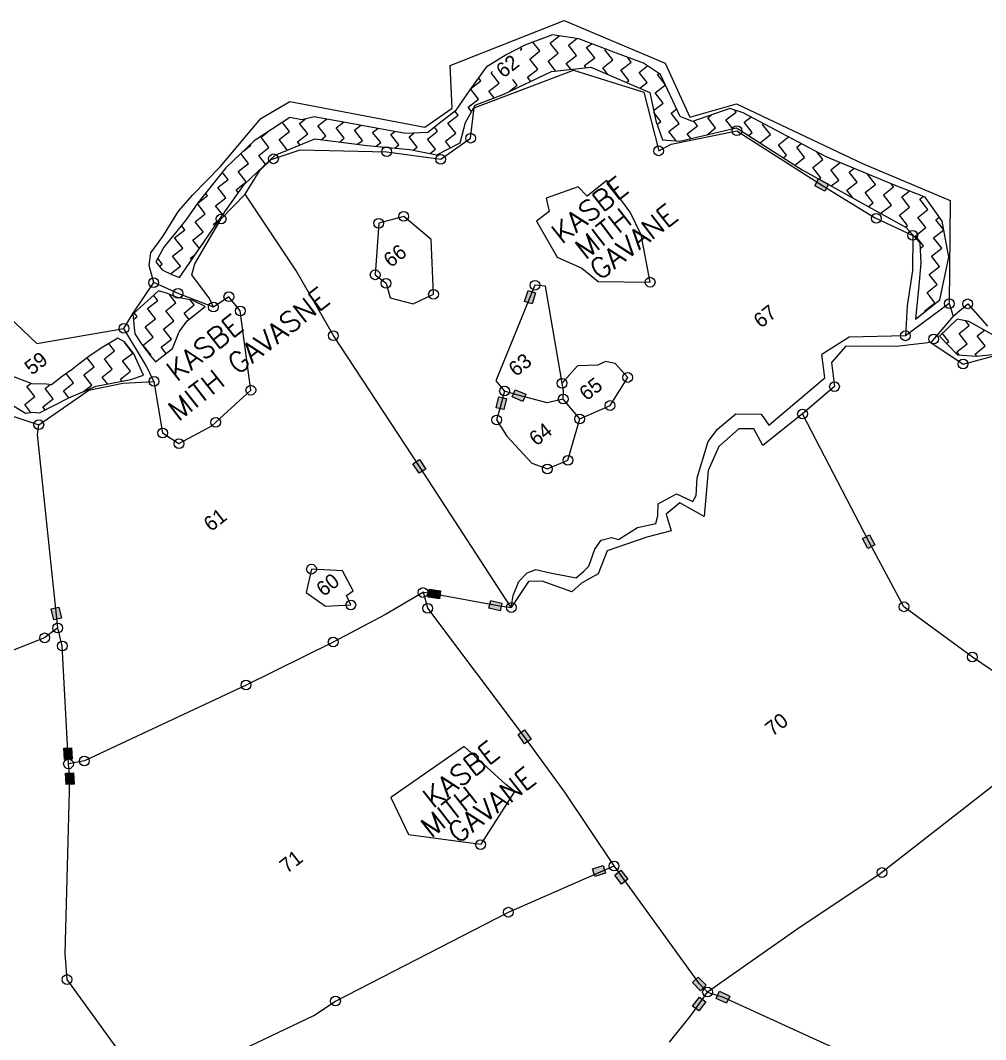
# Model space of a CAD drawing. Header units: metres. Extents: x 320041 to 325945, y 1831556 to 1836950.
# Drawn here: x 321250 to 322427, y 1835708 to 1836950 of the extents above; entities that cross this region are included whole.
import ezdxf

# ---------------------------------------------------------------- set-up
doc = ezdxf.new("R2010")
doc.units = ezdxf.units.M
for name, color, linetype in [('POLY_HATCH', 12, 'Continuous'), ('POLY_PARCEL', 6, 'Continuous'), ('POLY_WATER', 4, 'Continuous'), ('TEXT_MAPOUT', 7, 'Continuous'), ('TEXT_PARCEL', 7, 'Continuous'), ('V_BOUND_LINE', 7, 'Continuous')]:
    doc.layers.add(name, color=color, linetype=linetype)
doc.styles.get("Standard").update_dxf_attribs({"font": 'simplex.shx'})
doc.styles.add('TEXT_MAP', font='')
doc.styles.get('TEXT_MAP').set_extended_font_data('Kruti Dev 050')

msp = doc.modelspace()

# ---------------------------------------------------------------- hatches: boundary and pattern name
for points in [[(322230.7, 1836742), (322235.3, 1836750.5), (322223, 1836757.1), (322218.5, 1836748.6)], [(321878.1, 1836618), (321869, 1836620.9), (321864.7, 1836607.7), (321873.8, 1836604.8)], [(321842.5, 1836489.3), (321833.1, 1836491.4), (321830.1, 1836477.8), (321839.5, 1836475.8)], [(321862.5, 1836485.8), (321866.1, 1836494.7), (321853.3, 1836499.9), (321849.6, 1836491.1)], [(321736.1, 1836398.1), (321744.2, 1836403.3), (321736.6, 1836415), (321728.5, 1836409.7)], [(322283.2, 1836306.4), (322291.7, 1836310.9), (322285.3, 1836323.2), (322276.7, 1836318.7)], [(321760.8, 1836245.2), (321762.1, 1836254.7), (321748.4, 1836256.6), (321747, 1836247.1)], [(321834.7, 1836230.4), (321836.9, 1836239.7), (321823.4, 1836242.9), (321821.2, 1836233.6)], [(321296.7, 1836234.9), (321287.3, 1836232.7), (321290.6, 1836219.2), (321300, 1836221.4)], [(321864.7, 1836068.2), (321872.5, 1836073.8), (321864.5, 1836085.1), (321856.7, 1836079.6)], [(321312.4, 1836063.4), (321302.8, 1836062.8), (321303.5, 1836049), (321313.1, 1836049.5)], [(321314.6, 1836032.9), (321305, 1836032.4), (321305.7, 1836018.5), (321315.3, 1836019.1)], [(321963.4, 1835910.5), (321960.6, 1835919.7), (321947.3, 1835915.6), (321950.2, 1835906.4)], [(321983, 1835897.1), (321990.6, 1835903), (321982, 1835914), (321974.5, 1835908.1)], [(322079.2, 1835767.1), (322086.1, 1835773.8), (322076.4, 1835783.8), (322069.5, 1835777.1)], [(322085.5, 1835753.5), (322078, 1835759.5), (322069.4, 1835748.5), (322076.9, 1835742.6)], [(322111, 1835752), (322115, 1835760.7), (322102.4, 1835766.5), (322098.4, 1835757.8)]]:
    msp.add_hatch(color=256).paths.add_polyline_path(points)

# ---------------------------------------------------------------- linework, layer by layer
for p, q in [((322218.5, 1836748.6), (322223, 1836757.1)), ((322223, 1836757.1), (322235.3, 1836750.5)), ((322235.3, 1836750.5), (322230.7, 1836742)), ((322230.7, 1836742), (322218.5, 1836748.6)), ((321864.7, 1836607.7), (321869, 1836620.9)), ((321869, 1836620.9), (321878.1, 1836618)), ((321878.1, 1836618), (321873.8, 1836604.8)), ((321873.8, 1836604.8), (321864.7, 1836607.7)), ((321830.1, 1836477.8), (321833.1, 1836491.4)), ((321833.1, 1836491.4), (321842.5, 1836489.3)), ((321849.6, 1836491.1), (321853.3, 1836499.9)), ((321862.5, 1836485.8), (321849.6, 1836491.1)), ((321853.3, 1836499.9), (321866.1, 1836494.7)), ((321866.1, 1836494.7), (321862.5, 1836485.8)), ((321839.5, 1836475.8), (321830.1, 1836477.8)), ((321842.5, 1836489.3), (321839.5, 1836475.8)), ((321728.5, 1836409.7), (321736.6, 1836415)), ((321736.6, 1836415), (321744.2, 1836403.3)), ((321736.1, 1836398.1), (321728.5, 1836409.7)), ((321744.2, 1836403.3), (321736.1, 1836398.1)), ((322276.7, 1836318.7), (322285.3, 1836323.2)), ((322283.2, 1836306.4), (322276.7, 1836318.7)), ((322285.3, 1836323.2), (322291.7, 1836310.9)), ((322291.7, 1836310.9), (322283.2, 1836306.4)), ((321747, 1836247.1), (321748.4, 1836256.6)), ((321748.4, 1836256.6), (321762.1, 1836254.7)), ((321762.1, 1836254.7), (321760.8, 1836245.2)), ((321760.8, 1836245.2), (321747, 1836247.1)), ((321821.2, 1836233.6), (321823.4, 1836242.9)), ((321823.4, 1836242.9), (321836.9, 1836239.7)), ((321287.3, 1836232.7), (321296.7, 1836234.9)), ((321290.6, 1836219.2), (321287.3, 1836232.7)), ((321296.7, 1836234.9), (321300, 1836221.4)), ((321834.7, 1836230.4), (321821.2, 1836233.6)), ((321836.9, 1836239.7), (321834.7, 1836230.4)), ((321300, 1836221.4), (321290.6, 1836219.2)), ((321856.7, 1836079.6), (321864.5, 1836085.1)), ((321864.7, 1836068.2), (321856.7, 1836079.6)), ((321864.5, 1836085.1), (321872.5, 1836073.8)), ((321872.5, 1836073.8), (321864.7, 1836068.2)), ((321302.8, 1836062.8), (321312.4, 1836063.4)), ((321303.5, 1836049), (321302.8, 1836062.8)), ((321312.4, 1836063.4), (321313.1, 1836049.5)), ((321313.1, 1836049.5), (321303.5, 1836049)), ((321305, 1836032.4), (321314.6, 1836032.9)), ((321305.7, 1836018.5), (321305, 1836032.4)), ((321314.6, 1836032.9), (321315.3, 1836019.1)), ((321315.3, 1836019.1), (321305.7, 1836018.5)), ((321947.3, 1835915.6), (321960.6, 1835919.7)), ((321960.6, 1835919.7), (321963.4, 1835910.5)), ((321950.2, 1835906.4), (321947.3, 1835915.6)), ((321963.4, 1835910.5), (321950.2, 1835906.4)), ((321974.5, 1835908.1), (321982, 1835914)), ((321983, 1835897.1), (321974.5, 1835908.1)), ((321982, 1835914), (321990.6, 1835903)), ((321990.6, 1835903), (321983, 1835897.1)), ((322069.5, 1835777.1), (322076.4, 1835783.8)), ((322076.4, 1835783.8), (322086.1, 1835773.8)), ((322079.2, 1835767.1), (322069.5, 1835777.1)), ((322086.1, 1835773.8), (322079.2, 1835767.1)), ((322069.4, 1835748.5), (322078, 1835759.5)), ((322078, 1835759.5), (322085.5, 1835753.5)), ((322098.4, 1835757.8), (322102.4, 1835766.5)), ((322111, 1835752), (322098.4, 1835757.8)), ((322102.4, 1835766.5), (322115, 1835760.7)), ((322115, 1835760.7), (322111, 1835752)), ((322076.9, 1835742.6), (322069.4, 1835748.5)), ((322085.5, 1835753.5), (322076.9, 1835742.6))]:
    msp.add_line(p, q)
for centre in [(321798.8, 1836806.7), (322123.5, 1836815.7), (321696.6, 1836790.2), (322028.2, 1836791.3), (321558.5, 1836781.5), (321762.4, 1836780.9), (321494.7, 1836708.2), (321717.3, 1836711.3), (322293.4, 1836709), (321686.8, 1836702.9), (322337.8, 1836688.1), (321682.5, 1836640.1), (321412.5, 1836630.6), (321695.7, 1836629.7), (321877.3, 1836627.4), (322017.7, 1836631.1), (321442.1, 1836617.5), (321504.1, 1836613.3), (321753.6, 1836616.4), (321485.3, 1836600.7), (321518, 1836596), (322382.5, 1836605), (322404.9, 1836604.7), (321376.2, 1836574.7), (321631.5, 1836566), (322329, 1836565.7), (322363.5, 1836561.8), (322399.3, 1836531.3), (321412.7, 1836510.1), (321990.4, 1836514.9), (321530.9, 1836499.4), (321840.2, 1836498.3), (321910.4, 1836507.8), (322242.5, 1836503.7), (321911.7, 1836488.6), (321968.8, 1836480.7), (321488.1, 1836460.1), (321830.6, 1836463.2), (321931.9, 1836464.4), (322203.5, 1836470.4), (321272.4, 1836457.3), (321423.3, 1836447.3), (321443.2, 1836434.3), (321917.5, 1836413.9), (321892.5, 1836403.4), (321604.9, 1836281.2), (321740.9, 1836252.7), (321652.8, 1836237.6), (322327.2, 1836235.3), (321746.6, 1836233.5), (321848.4, 1836234.4), (321295.5, 1836209.5), (321279.5, 1836197.4), (321301, 1836187.5), (321631.3, 1836192.3), (322410.6, 1836174), (321525.1, 1836139.9), (321308.6, 1836043.8), (321327.9, 1836047.3), (321810.9, 1835945.3), (321973.8, 1835919.3), (322300.4, 1835911.3), (321844.9, 1835862.9), (321306.8, 1835780.8), (322087.7, 1835765.5), (321634.1, 1835754.5)]:
    msp.add_circle(centre, 5.95)
at = {"layer": 'POLY_HATCH'}
for p, q in [((321898.8, 1836932.8), (321864.8, 1836920.1)), ((321930.6, 1836927.8), (321898.8, 1836932.8)), ((321973.4, 1836911.4), (321930.6, 1836927.8)), ((321864.8, 1836920.1), (321842.1, 1836908.3)), ((321842.1, 1836908.3), (321817.9, 1836893.4)), ((322009.8, 1836898), (321973.4, 1836911.4)), ((321817.9, 1836893.4), (321797.7, 1836865.6)), ((321839.4, 1836860.4), (321897.6, 1836888)), ((321897.6, 1836888), (321945.3, 1836893.4)), ((321945.3, 1836893.4), (322017.5, 1836862.3)), ((322030.5, 1836884.3), (322009.8, 1836898)), ((322054.4, 1836833.3), (322030.5, 1836884.3)), ((321797.7, 1836865.6), (321780, 1836839.8)), ((322017.5, 1836862.3), (322024.5, 1836827.9)), ((321804.2, 1836846.8), (321839.4, 1836860.4)), ((321780, 1836839.8), (321762.7, 1836826.3)), ((321792.7, 1836825.8), (321804.2, 1836846.8)), ((322114.9, 1836842.8), (322069.3, 1836827)), ((322131, 1836837.4), (322114.9, 1836842.8)), ((322232.5, 1836784), (322131, 1836837.4)), ((321578.6, 1836831.7), (321534.8, 1836803.5)), ((321592.9, 1836829), (321578.6, 1836831.7)), ((321607.9, 1836832.8), (321592.9, 1836829)), ((321719.6, 1836812.5), (321607.9, 1836832.8)), ((321762.7, 1836826.3), (321746.6, 1836813.7)), ((321786.2, 1836800.9), (321792.7, 1836825.8)), ((322024.5, 1836827.9), (322032.8, 1836804.5)), ((322069.3, 1836827), (322054.4, 1836833.3)), ((321746.6, 1836813.7), (321719.6, 1836812.5)), ((322053.9, 1836803), (322123, 1836819.3)), ((322123, 1836819.3), (322202.9, 1836768.2)), ((321534.8, 1836803.5), (321500.6, 1836770.7)), ((321560.6, 1836785.8), (321608.9, 1836805.7)), ((321608.9, 1836805.7), (321672.9, 1836797.9)), ((321757.6, 1836786.5), (321786.2, 1836800.9)), ((322032.8, 1836804.5), (322053.9, 1836803)), ((321672.9, 1836797.9), (321724.8, 1836792.7)), ((321724.8, 1836792.7), (321757.6, 1836786.5)), ((321522.7, 1836750.1), (321560.6, 1836785.8)), ((322315.5, 1836749.3), (322232.5, 1836784)), ((321500.6, 1836770.7), (321466.3, 1836727.9)), ((322202.9, 1836768.2), (322290.9, 1836719.4)), ((321491.5, 1836705.8), (321522.7, 1836750.1)), ((322352.9, 1836734.7), (322315.5, 1836749.3)), ((321466.3, 1836727.9), (321451.3, 1836706.2)), ((322373.9, 1836705.3), (322352.9, 1836734.7)), ((322290.9, 1836719.4), (322329.7, 1836697.9)), ((321451.3, 1836706.2), (321436.9, 1836689)), ((321443.9, 1836636.7), (321491.5, 1836705.8)), ((322382, 1836661.8), (322373.9, 1836705.3)), ((321436.9, 1836689), (321424.9, 1836673.6)), ((322329.7, 1836697.9), (322346.4, 1836679.1)), ((322346.4, 1836679.1), (322347.8, 1836654.3)), ((321424.9, 1836673.6), (321414.9, 1836655.8)), ((321414.9, 1836655.8), (321422.6, 1836646)), ((322347.8, 1836654.3), (322345.3, 1836627.1)), ((322371.1, 1836609.4), (322382, 1836661.8)), ((321422.6, 1836646), (321435.3, 1836639.9)), ((321435.3, 1836639.9), (321443.9, 1836636.7)), ((322345.3, 1836627.1), (322341.4, 1836586.2)), ((321418.4, 1836620.7), (321387, 1836592.1)), ((321429.2, 1836617.2), (321418.4, 1836620.7)), ((321440.9, 1836612.4), (321429.2, 1836617.2)), ((321459.5, 1836609), (321440.9, 1836612.4)), ((321453.1, 1836584.1), (321475.4, 1836601.5)), ((321475.4, 1836601.5), (321459.5, 1836609)), ((322341.4, 1836586.2), (322371.1, 1836609.4)), ((321387, 1836592.1), (321389.6, 1836568.3)), ((321443.6, 1836570.7), (321453.1, 1836584.1)), ((322392.2, 1836586.2), (322370.6, 1836565.3)), ((322406.4, 1836583.3), (322392.2, 1836586.2)), ((322442, 1836563.4), (322406.4, 1836583.3)), ((321389.6, 1836568.3), (321398.1, 1836555)), ((321435.5, 1836550.4), (321443.6, 1836570.7)), ((322370.6, 1836565.3), (322392.4, 1836542.5)), ((321368.9, 1836563), (321349.8, 1836551.4)), ((321376.8, 1836558.4), (321368.9, 1836563)), ((321388.4, 1836543.6), (321376.8, 1836558.4)), ((321398.1, 1836555), (321408.7, 1836541.4)), ((321333.3, 1836540.6), (321321.2, 1836531.1)), ((321349.8, 1836551.4), (321333.3, 1836540.6)), ((321399.9, 1836517.9), (321388.4, 1836543.6)), ((321408.7, 1836541.4), (321414.5, 1836534)), ((321414.5, 1836534), (321435.5, 1836550.4)), ((322392.4, 1836542.5), (322415.7, 1836540.8)), ((322415.7, 1836540.8), (322480.3, 1836547.5)), ((321321.2, 1836531.1), (321313.1, 1836524.8)), ((321264.1, 1836507), (321240.9, 1836516)), ((321301.1, 1836516.5), (321287.7, 1836506)), ((321313.1, 1836524.8), (321301.1, 1836516.5)), ((321384.6, 1836512.5), (321399.9, 1836517.9)), ((321281.7, 1836506.7), (321264.1, 1836507)), ((321287.7, 1836506), (321281.7, 1836506.7)), ((321308.8, 1836490.1), (321342.2, 1836504.2)), ((321342.2, 1836504.2), (321384.6, 1836512.5)), ((321273.2, 1836471.9), (321308.8, 1836490.1)), ((321241.6, 1836480.3), (321256.3, 1836471.3)), ((321256.3, 1836471.3), (321265, 1836472.6)), ((321265, 1836472.6), (321273.2, 1836471.9))]:
    msp.add_line(p, q, dxfattribs=at)
at = {"layer": 'POLY_HATCH', "linetype": 'Continuous'}
for p, q in [((321895.9, 1836922.7), (321907, 1836931.5)), ((321918.1, 1836920), (321928.5, 1836928.1)), ((321859.2, 1836914.1), (321861.1, 1836915.7)), ((321861.1, 1836915.7), (321859.7, 1836917.5)), ((321870.9, 1836903.2), (321883.4, 1836913)), ((321883.4, 1836913), (321874.9, 1836923.9)), ((321905.6, 1836910.3), (321895.9, 1836922.7)), ((321927.9, 1836907.5), (321918.1, 1836920)), ((321940.3, 1836917.3), (321946.1, 1836921.8)), ((321950.1, 1836904.8), (321940.3, 1836917.3)), ((321962.6, 1836914.6), (321963.4, 1836915.2)), ((321972.3, 1836902.1), (321962.6, 1836914.6)), ((321880.7, 1836890.7), (321870.9, 1836903.2)), ((321893.2, 1836900.5), (321905.6, 1836910.3)), ((321902.5, 1836888.6), (321893.2, 1836900.5)), ((321915.4, 1836897.8), (321927.9, 1836907.5)), ((321937.6, 1836895.1), (321950.1, 1836904.8)), ((321959.9, 1836892.4), (321972.3, 1836902.1)), ((321994.6, 1836899.4), (321990, 1836905.3)), ((321823.7, 1836886.4), (321825.6, 1836887.8)), ((321868.2, 1836881), (321880.7, 1836890.7)), ((321920.9, 1836890.7), (321915.4, 1836897.8)), ((321939.4, 1836892.8), (321937.6, 1836895.1)), ((321966, 1836884.5), (321959.9, 1836892.4)), ((321982.1, 1836889.6), (321994.6, 1836899.4)), ((321991.9, 1836877.2), (321982.1, 1836889.6)), ((322004.4, 1836886.9), (322014.5, 1836894.9)), ((321798.8, 1836866.9), (321811.2, 1836876.6)), ((321811.2, 1836876.6), (321808.4, 1836880.3)), ((321833.5, 1836873.9), (321823.7, 1836886.4)), ((321855.7, 1836871.2), (321850.2, 1836878.3)), ((321872.1, 1836875.9), (321868.2, 1836881)), ((321988.7, 1836874.7), (321991.9, 1836877.2)), ((322014.1, 1836874.4), (322004.4, 1836886.9)), ((322026.6, 1836884.2), (322028.5, 1836885.7)), ((322036.4, 1836871.7), (322026.6, 1836884.2)), ((321808.5, 1836854.4), (321798.8, 1836866.9)), ((321821, 1836864.2), (321833.5, 1836873.9)), ((321827.5, 1836855.8), (321821, 1836864.2)), ((321845.8, 1836863.5), (321855.7, 1836871.2)), ((322005.3, 1836867.6), (322014.1, 1836874.4)), ((322023.9, 1836862), (322036.4, 1836871.7)), ((321796, 1836844.6), (321808.5, 1836854.4)), ((322033.6, 1836849.5), (322023.9, 1836862)), ((321783.6, 1836834.9), (321779.8, 1836839.7)), ((321800.1, 1836839.4), (321796, 1836844.6)), ((322022, 1836840.4), (322033.6, 1836849.5)), ((322030.9, 1836827.2), (322022.4, 1836838.1)), ((322043.4, 1836837), (322050.2, 1836842.3)), ((322110.1, 1836828.9), (322122.6, 1836838.6)), ((322122.6, 1836838.6), (322120.9, 1836840.8)), ((321578, 1836814.8), (321569.4, 1836825.8)), ((321590.4, 1836824.6), (321597.6, 1836830.2)), ((321612.7, 1836821.9), (321623.1, 1836830)), ((321634.9, 1836819.2), (321644, 1836826.2)), ((321771.1, 1836825.1), (321783.6, 1836834.9)), ((321780.8, 1836812.6), (321771.1, 1836825.1)), ((322026.1, 1836823.5), (322030.9, 1836827.2)), ((322053.2, 1836824.5), (322043.4, 1836837)), ((322075.4, 1836821.8), (322070.9, 1836827.6)), ((322087.9, 1836831.6), (322092.2, 1836834.9)), ((322097.6, 1836819.1), (322087.9, 1836831.6)), ((322118.5, 1836818.2), (322110.1, 1836828.9)), ((322132.4, 1836826.1), (322140.4, 1836832.5)), ((322142.1, 1836813.7), (322132.4, 1836826.1)), ((321543.3, 1836807.8), (321551.5, 1836814.3)), ((321565.5, 1836805.1), (321578, 1836814.8)), ((321600.2, 1836812.1), (321590.4, 1836824.6)), ((321622.5, 1836809.4), (321612.7, 1836821.9)), ((321644.7, 1836806.7), (321634.9, 1836819.2)), ((321657.2, 1836816.4), (321664.8, 1836822.4)), ((321666.9, 1836804), (321657.2, 1836816.4)), ((321679.4, 1836813.7), (321685.7, 1836818.6)), ((321689.2, 1836801.3), (321679.4, 1836813.7)), ((321701.7, 1836811), (321706.6, 1836814.9)), ((321723.9, 1836808.3), (321729.8, 1836812.9)), ((321746.1, 1836805.6), (321758.6, 1836815.4)), ((321758.6, 1836815.4), (321754.8, 1836820.2)), ((321768.4, 1836802.9), (321780.8, 1836812.6)), ((322040.7, 1836814.8), (322053.2, 1836824.5)), ((322049.6, 1836803.3), (322040.7, 1836814.8)), ((322062.9, 1836812.1), (322075.4, 1836821.8)), ((322087.1, 1836810.8), (322097.6, 1836819.1)), ((322137.5, 1836810), (322142.1, 1836813.7)), ((322154.6, 1836823.4), (322155.8, 1836824.4)), ((322164.4, 1836811), (322154.6, 1836823.4)), ((321553, 1836795.3), (321543.3, 1836807.8)), ((321575.3, 1836792.6), (321565.5, 1836805.1)), ((321587.7, 1836802.4), (321600.2, 1836812.1)), ((321590.9, 1836798.3), (321587.7, 1836802.4)), ((321616.5, 1836804.7), (321622.5, 1836809.4)), ((321638.8, 1836802), (321644.7, 1836806.7)), ((321661, 1836799.3), (321666.9, 1836804)), ((321683.5, 1836796.8), (321689.2, 1836801.3)), ((321711.4, 1836798.5), (321701.7, 1836811)), ((321733.7, 1836795.8), (321723.9, 1836808.3)), ((321755.9, 1836793.1), (321746.1, 1836805.6)), ((321774.5, 1836795), (321768.4, 1836802.9)), ((322067.5, 1836806.2), (322062.9, 1836812.1)), ((322151.9, 1836801.2), (322164.4, 1836811)), ((322152.5, 1836800.4), (322151.9, 1836801.2)), ((322174.1, 1836798.5), (322186.6, 1836808.2)), ((321528.1, 1836775.8), (321518.6, 1836787.9)), ((321521.8, 1836791), (321530.8, 1836798)), ((321530.8, 1836798), (321530.1, 1836798.9)), ((321540.5, 1836785.5), (321553, 1836795.3)), ((321573.2, 1836790.9), (321575.3, 1836792.6)), ((321706.3, 1836794.5), (321711.4, 1836798.5)), ((321728.7, 1836792), (321733.7, 1836795.8)), ((321749.4, 1836788), (321755.9, 1836793.1)), ((322183.9, 1836786), (322174.1, 1836798.5)), ((322196.4, 1836795.8), (322201.9, 1836800.1)), ((322206.1, 1836783.3), (322196.4, 1836795.8)), ((322228.4, 1836780.6), (322220.9, 1836790.1)), ((321515.6, 1836766), (321528.1, 1836775.8)), ((321548.9, 1836774.8), (321540.5, 1836785.5)), ((322179.9, 1836782.9), (322183.9, 1836786)), ((322194, 1836773.8), (322206.1, 1836783.3)), ((322215.9, 1836770.8), (322228.4, 1836780.6)), ((322238.1, 1836768.1), (322249.4, 1836776.9)), ((321503.1, 1836756.3), (321496.1, 1836765.2)), ((321525.3, 1836753.5), (321515.6, 1836766)), ((322225.7, 1836758.3), (322215.9, 1836770.8)), ((322247.9, 1836755.6), (322238.1, 1836768.1)), ((322260.4, 1836765.4), (322266.2, 1836769.9)), ((322270.1, 1836752.9), (322260.4, 1836765.4)), ((322282.6, 1836762.7), (322282.9, 1836762.9)), ((321490.6, 1836746.5), (321503.1, 1836756.3)), ((321512.9, 1836743.8), (321525.3, 1836753.5)), ((322223.6, 1836756.7), (322225.7, 1836758.3)), ((322238.6, 1836748.4), (322247.9, 1836755.6)), ((322257.7, 1836743.1), (322270.1, 1836752.9)), ((322292.4, 1836750.2), (322282.6, 1836762.7)), ((322314.6, 1836747.5), (322312, 1836750.8)), ((321478.1, 1836736.7), (321475.8, 1836739.8)), ((321500.4, 1836734), (321490.6, 1836746.5)), ((321515.7, 1836740.2), (321512.9, 1836743.8)), ((322265, 1836733.8), (322257.7, 1836743.1)), ((322279.9, 1836740.4), (322292.4, 1836750.2)), ((322289.7, 1836727.9), (322279.9, 1836740.4)), ((322302.1, 1836737.7), (322314.6, 1836747.5)), ((322324.4, 1836735), (322333.6, 1836742.2)), ((321465.7, 1836727), (321478.1, 1836736.7)), ((321475.4, 1836714.5), (321465.7, 1836727)), ((321487.9, 1836724.3), (321500.4, 1836734)), ((322283.8, 1836723.4), (322289.7, 1836727.9)), ((322311.9, 1836725.2), (322302.1, 1836737.7)), ((322334.1, 1836722.5), (322324.4, 1836735)), ((322346.6, 1836732.3), (322350.8, 1836735.5)), ((322356.4, 1836719.8), (322346.6, 1836732.3)), ((321463, 1836704.7), (321475.4, 1836714.5)), ((321496.6, 1836713.1), (321487.9, 1836724.3)), ((322299.4, 1836715.5), (322311.9, 1836725.2)), ((322300.5, 1836714.1), (322299.4, 1836715.5)), ((322321.7, 1836712.8), (322334.1, 1836722.5)), ((322343.9, 1836710), (322356.4, 1836719.8)), ((321472.7, 1836692.3), (321463, 1836704.7)), ((321485.2, 1836702), (321493.3, 1836708.4)), ((321487.2, 1836699.5), (321485.2, 1836702)), ((322331.4, 1836700.3), (322321.7, 1836712.8)), ((322353.7, 1836697.6), (322343.9, 1836710)), ((322366.1, 1836707.3), (322370.2, 1836710.5)), ((322375.8, 1836695), (322366.1, 1836707.3)), ((321438, 1836685.2), (321450.5, 1836695)), ((321450.5, 1836695), (321446.3, 1836700.3)), ((321460.2, 1836682.5), (321472.7, 1836692.3)), ((322329, 1836698.3), (322331.4, 1836700.3)), ((322341.2, 1836687.8), (322353.7, 1836697.6)), ((322363.4, 1836685.1), (322375.8, 1836694.8)), ((321447.8, 1836672.7), (321438, 1836685.2)), ((321468.3, 1836672.1), (321460.2, 1836682.5)), ((322351, 1836675.3), (322341.2, 1836687.8)), ((322373.2, 1836672.6), (322363.4, 1836685.1)), ((321435.3, 1836663), (321447.8, 1836672.7)), ((321457.5, 1836660.2), (321463.2, 1836664.7)), ((322346.8, 1836672.1), (322351, 1836675.3)), ((322360.7, 1836662.8), (322373.2, 1836672.6)), ((321422.8, 1836653.2), (321417.3, 1836660.2)), ((321419.2, 1836650.4), (321422.8, 1836653.2)), ((321445, 1836650.5), (321435.3, 1836663)), ((321458.9, 1836658.5), (321457.5, 1836660.2)), ((322347.7, 1836652.6), (322348.2, 1836653.1)), ((322348.2, 1836653.1), (322347.8, 1836653.7)), ((322370.5, 1836650.4), (322360.7, 1836662.8)), ((321433, 1836641.1), (321445, 1836650.5)), ((322358, 1836640.6), (322370.5, 1836650.4)), ((322367.8, 1836628.1), (322358, 1836640.6)), ((322355.3, 1836618.4), (322367.8, 1836628.1)), ((321417.4, 1836608.7), (321412.3, 1836615.2)), ((321439.6, 1836606), (321431.6, 1836616.2)), ((322365, 1836605.9), (322355.3, 1836618.4)), ((321404.9, 1836599), (321417.4, 1836608.7)), ((321427.1, 1836596.2), (321439.6, 1836606)), ((321449.4, 1836593.5), (321461.9, 1836603.3)), ((321461.9, 1836603.3), (321457, 1836609.5)), ((322352.6, 1836596.1), (322365, 1836605.9)), ((321387.7, 1836585.5), (321392.4, 1836589.2)), ((321392.4, 1836589.2), (321388.8, 1836593.8)), ((321414.7, 1836586.5), (321404.9, 1836599)), ((321436.9, 1836583.8), (321427.1, 1836596.2)), ((321455.4, 1836585.9), (321449.4, 1836593.5)), ((322353.1, 1836595.4), (322352.6, 1836596.1)), ((321402.2, 1836576.7), (321414.7, 1836586.5)), ((321411.9, 1836564.2), (321402.2, 1836576.7)), ((321424.4, 1836574), (321436.9, 1836583.8)), ((322394.3, 1836568.4), (322406.8, 1836578.2)), ((322406.8, 1836578.2), (322402.1, 1836584.2)), ((321399.5, 1836554.5), (321411.9, 1836564.2)), ((321434.2, 1836561.5), (321424.4, 1836574)), ((322381.9, 1836558.7), (322374.1, 1836568.7)), ((322404.1, 1836556), (322394.3, 1836568.4)), ((322416.6, 1836565.7), (322425.4, 1836572.7)), ((322426.3, 1836553.3), (322416.6, 1836565.7)), ((321364.7, 1836547.4), (321357.8, 1836556.3)), ((321377.2, 1836557.2), (321377.6, 1836557.5)), ((321387, 1836544.7), (321377.2, 1836557.2)), ((321409.2, 1836542), (321399.5, 1836554.5)), ((321421.7, 1836551.8), (321434.2, 1836561.5)), ((321427.6, 1836544.2), (321421.7, 1836551.8)), ((322379.1, 1836556.5), (322381.9, 1836558.7)), ((322391.6, 1836546.2), (322404.1, 1836556)), ((322413.9, 1836543.5), (322426.3, 1836553.3)), ((321352.3, 1836537.7), (321364.7, 1836547.4)), ((321374.5, 1836535), (321387, 1836544.7)), ((321408.6, 1836541.5), (321409.2, 1836542)), ((322394.6, 1836542.4), (322391.6, 1836546.2)), ((322415.9, 1836540.8), (322413.9, 1836543.5)), ((321327.3, 1836518.1), (321339.8, 1836527.9)), ((321339.8, 1836527.9), (321331.2, 1836538.9)), ((321362, 1836525.2), (321352.3, 1836537.7)), ((321384.3, 1836522.5), (321374.5, 1836535)), ((321314.8, 1836508.4), (321305.9, 1836519.8)), ((321337.1, 1836505.7), (321327.3, 1836518.1)), ((321349.6, 1836515.4), (321362, 1836525.2)), ((321356.2, 1836507), (321349.6, 1836515.4)), ((321371.8, 1836512.7), (321384.3, 1836522.5)), ((321257.9, 1836504), (321262.5, 1836507.7)), ((321267.6, 1836491.6), (321257.9, 1836504)), ((321280.1, 1836501.3), (321286.3, 1836506.2)), ((321302.4, 1836498.6), (321314.8, 1836508.4)), ((321327, 1836497.8), (321337.1, 1836505.7)), ((321373.6, 1836510.3), (321371.8, 1836512.7)), ((321255.2, 1836481.8), (321267.6, 1836491.6)), ((321289.9, 1836488.9), (321280.1, 1836501.3)), ((321309, 1836490.1), (321302.4, 1836498.6)), ((321262.6, 1836472.3), (321255.2, 1836481.8)), ((321277.4, 1836479.1), (321289.9, 1836488.9)), ((321280.2, 1836475.5), (321277.4, 1836479.1))]:
    msp.add_line(p, q, dxfattribs=at)
at = {"layer": 'POLY_PARCEL'}
for p, q in [((321803.3, 1836843.8), (321924.4, 1836889.8)), ((321924.4, 1836889.8), (322010.1, 1836862.8)), ((322010.1, 1836862.8), (322028.2, 1836791.3)), ((321798.8, 1836806.7), (321803.3, 1836843.8)), ((322043.4, 1836799.3), (322123.5, 1836815.7)), ((322123.5, 1836815.7), (322229, 1836748.2)), ((321762.4, 1836780.9), (321798.8, 1836806.7)), ((321555.8, 1836780.6), (321590.9, 1836792.6)), ((321590.9, 1836792.6), (321696.6, 1836790.2)), ((321696.6, 1836790.2), (321762.4, 1836780.9)), ((322028.2, 1836791.3), (322043.4, 1836799.3)), ((321541.7, 1836767.3), (321555.8, 1836780.6)), ((321523.9, 1836738.6), (321541.7, 1836767.3)), ((321494.7, 1836708.2), (321523.9, 1836738.6)), ((321585.6, 1836645.6), (321523.9, 1836738.6)), ((322229, 1836748.2), (322291.3, 1836710)), ((321462.8, 1836653.3), (321494.7, 1836708.2)), ((321686.8, 1836702.9), (321682.5, 1836640.1)), ((321717.3, 1836711.3), (321686.8, 1836702.9)), ((321750.7, 1836683.1), (321717.3, 1836711.3)), ((322291.3, 1836710), (322337.8, 1836688.1)), ((321753.6, 1836616.4), (321750.7, 1836683.1)), ((322337.8, 1836688.1), (322337.7, 1836645.3)), ((321458.9, 1836640.2), (321462.8, 1836653.3)), ((321480.4, 1836611.1), (321458.9, 1836640.2)), ((321631.5, 1836566), (321585.6, 1836645.6)), ((321682.5, 1836640.1), (321695.7, 1836629.7)), ((322337.7, 1836645.3), (322331, 1836602.4)), ((321695.7, 1836629.7), (321700.9, 1836612.2)), ((321877.3, 1836627.4), (321829.7, 1836510.7)), ((321890.3, 1836626.3), (321877.3, 1836627.4)), ((321910.4, 1836507.8), (321890.3, 1836626.3)), ((321729, 1836604.9), (321753.6, 1836616.4)), ((321485.3, 1836600.7), (321480.4, 1836611.1)), ((321700.9, 1836612.2), (321729, 1836604.9)), ((322331, 1836602.4), (322329, 1836565.7)), ((321736.4, 1836406.5), (321631.5, 1836566)), ((322360, 1836557.7), (322399.3, 1836531.3)), ((322399.3, 1836531.3), (322456.9, 1836546.9)), ((321929.2, 1836529.1), (321910.4, 1836507.8)), ((321954, 1836530), (321929.2, 1836529.1)), ((321963.2, 1836534.2), (321954, 1836530)), ((321975, 1836531.8), (321963.2, 1836534.2)), ((321990.4, 1836514.9), (321975, 1836531.8)), ((321968.8, 1836480.7), (321990.4, 1836514.9)), ((321333.5, 1836499.6), (321374.9, 1836508)), ((321374.9, 1836508), (321412.7, 1836510.1)), ((321829.7, 1836510.7), (321840.2, 1836498.3)), ((321911.9, 1836498.8), (321910.4, 1836507.8)), ((321272.4, 1836457.3), (321333.5, 1836499.6)), ((321840.2, 1836498.3), (321834.9, 1836478.2)), ((321855.2, 1836493.6), (321840.2, 1836498.3)), ((321892.2, 1836483.8), (321855.2, 1836493.6)), ((321911.7, 1836488.6), (321911.9, 1836498.8)), ((321834.9, 1836478.2), (321830.6, 1836463.2)), ((321911.7, 1836488.6), (321892.2, 1836483.8)), ((321931.9, 1836464.4), (321911.7, 1836488.6)), ((321931.9, 1836464.4), (321968.8, 1836480.7)), ((321233.2, 1836470.1), (321272.4, 1836457.3)), ((322284.2, 1836314.8), (322203.5, 1836470.4)), ((321270.6, 1836445.3), (321272.4, 1836457.3)), ((321830.6, 1836463.2), (321843.2, 1836443.3)), ((321917.5, 1836413.9), (321931.9, 1836464.4)), ((321295.5, 1836209.5), (321270.6, 1836445.3)), ((321843.2, 1836443.3), (321873.6, 1836410.5)), ((321848.4, 1836234.4), (321736.4, 1836406.5)), ((321873.6, 1836410.5), (321892.5, 1836403.4)), ((321892.5, 1836403.4), (321917.5, 1836413.9)), ((322327.2, 1836235.3), (322284.2, 1836314.8)), ((321604.9, 1836281.2), (321598.5, 1836252.9)), ((321642.8, 1836279), (321604.9, 1836281.2)), ((321655.8, 1836254.7), (321642.8, 1836279)), ((321647.4, 1836248.9), (321655.8, 1836254.7)), ((321598.5, 1836252.9), (321622.1, 1836236)), ((321652.8, 1836237.6), (321647.4, 1836248.9)), ((321741.3, 1836253), (321694.9, 1836225.7)), ((321746.6, 1836233.5), (321741.3, 1836253)), ((321741.3, 1836253), (321754.6, 1836250.9)), ((321754.6, 1836250.9), (321834.6, 1836236.3)), ((321622.1, 1836236), (321652.8, 1836237.6)), ((321864.6, 1836076.7), (321746.6, 1836233.5)), ((321834.6, 1836236.3), (321848.4, 1836234.4)), ((322410.6, 1836174), (322327.2, 1836235.3)), ((321694.9, 1836225.7), (321631.3, 1836192.3)), ((321295.5, 1836209.5), (321279.5, 1836197.4)), ((321301, 1836187.5), (321295.5, 1836209.5)), ((321279.5, 1836197.4), (321091.8, 1836123)), ((321631.3, 1836192.3), (321525.1, 1836139.9)), ((321308.6, 1836043.8), (321301, 1836187.5)), ((322473.7, 1836130.8), (322410.6, 1836174)), ((321525.1, 1836139.9), (321327.9, 1836047.3)), ((321913.8, 1836009.3), (321864.6, 1836076.7)), ((322491.7, 1836061), (322298, 1835909.5)), ((321327.9, 1836047.3), (321308.6, 1836043.8)), ((321310.2, 1836025.7), (321308.6, 1836043.8)), ((321304.4, 1835812.5), (321310.2, 1836025.7)), ((321973.8, 1835919.3), (321913.8, 1836009.3)), ((321844.9, 1835862.9), (321973.8, 1835919.3)), ((322077.8, 1835775.4), (321973.8, 1835919.3)), ((322298, 1835909.5), (322196.7, 1835841.8)), ((321634.1, 1835754.5), (321844.9, 1835862.9)), ((322196.7, 1835841.8), (322087.7, 1835765.5)), ((321306.8, 1835780.8), (321304.4, 1835812.5)), ((321394.7, 1835660.2), (321306.8, 1835780.8)), ((322087.7, 1835765.5), (322077.8, 1835775.4)), ((322067.8, 1835737.5), (322087.7, 1835765.5)), ((322087.7, 1835765.5), (322106.7, 1835759.3)), ((322106.7, 1835759.3), (322416.7, 1835617.9)), ((321607.8, 1835736.9), (321634.1, 1835754.5)), ((321420.7, 1835648.3), (321607.8, 1835736.9)), ((322041.5, 1835704.4), (322067.8, 1835737.5))]:
    msp.add_line(p, q, dxfattribs=at)
at = {"layer": 'POLY_WATER'}
for p, q in [((322382.5, 1836605), (322329, 1836565.7)), ((322387.1, 1836589.7), (322360, 1836557.7)), ((322260.2, 1836564.1), (322227.2, 1836542.8)), ((322329, 1836565.7), (322260.2, 1836564.1)), ((322256.4, 1836553), (322238.9, 1836533.2)), ((322317.7, 1836552.6), (322256.4, 1836553)), ((322360, 1836557.7), (322317.7, 1836552.6)), ((322230.8, 1836514.3), (322227.2, 1836542.8)), ((322238.9, 1836533.2), (322242.5, 1836503.7)), ((322162.4, 1836456.6), (322230.8, 1836514.3)), ((322242.5, 1836503.7), (322203.5, 1836470.4)), ((322099.7, 1836451.7), (322122.1, 1836470.4)), ((322122.1, 1836470.4), (322153.2, 1836470.3)), ((322153.2, 1836470.3), (322162.4, 1836456.6)), ((322203.5, 1836470.4), (322155, 1836431.9)), ((322125.9, 1836452.2), (322101.4, 1836430.9)), ((322144.2, 1836452.2), (322125.9, 1836452.2)), ((322155, 1836431.9), (322144.2, 1836452.2)), ((322088.3, 1836436.7), (322099.7, 1836451.7)), ((322075.1, 1836392.4), (322088.3, 1836436.7)), ((322101.4, 1836430.9), (322088.4, 1836401.5)), ((322073.7, 1836370.8), (322075.1, 1836392.4)), ((322088.4, 1836401.5), (322083.5, 1836345.3)), ((322027.7, 1836361), (322049.7, 1836373)), ((322049.7, 1836373), (322069.7, 1836363.6)), ((322069.7, 1836363.6), (322073.7, 1836370.8)), ((322026.9, 1836346.3), (322027.7, 1836361)), ((322053.9, 1836362), (322037.1, 1836348.4)), ((322083.5, 1836345.3), (322053.9, 1836362)), ((322024.8, 1836337), (322026.9, 1836346.3)), ((322037.1, 1836348.4), (322043.3, 1836328.1)), ((321979.1, 1836317.3), (322002.5, 1836332.1)), ((322002.5, 1836332.1), (322024.8, 1836337)), ((322043.3, 1836328.1), (322013.7, 1836320.3)), ((321950.2, 1836305.7), (321958.2, 1836316.7)), ((321958.2, 1836316.7), (321970.5, 1836319.6)), ((322013.7, 1836320.3), (321965.4, 1836303.7)), ((321970.5, 1836319.6), (321979.1, 1836317.3)), ((321943, 1836284.8), (321950.2, 1836305.7)), ((321965.4, 1836303.7), (321954.4, 1836275.5)), ((321867.6, 1836276.9), (321878.2, 1836280.7)), ((321878.2, 1836280.7), (321895.9, 1836276.7)), ((321927.7, 1836270.8), (321936.9, 1836278.9)), ((321936.9, 1836278.9), (321943, 1836284.8)), ((321869.4, 1836266.1), (321848.4, 1836234.4)), ((321850.9, 1836249), (321857.6, 1836266.3)), ((321857.6, 1836266.3), (321867.6, 1836276.9)), ((321886.2, 1836266.7), (321869.4, 1836266.1)), ((321922.4, 1836253.4), (321886.2, 1836266.7)), ((321895.9, 1836276.7), (321927.7, 1836270.8)), ((321954.4, 1836275.5), (321933.9, 1836264.2)), ((321933.9, 1836264.2), (321922.4, 1836253.4)), ((321848.4, 1836234.4), (321850.9, 1836249))]:
    msp.add_line(p, q, dxfattribs=at)
at = {"layer": 'V_BOUND_LINE'}
for p, q in [((321773.8, 1836895.5), (321913.1, 1836950.3)), ((321913.1, 1836950.3), (322035.9, 1836898)), ((321776.3, 1836843.1), (321773.8, 1836895.5)), ((322035.9, 1836898), (322066, 1836832.2)), ((321542.9, 1836830.6), (321578.4, 1836851.5)), ((321578.4, 1836851.5), (321743.1, 1836820)), ((321743.1, 1836820), (321776.3, 1836843.1)), ((322066, 1836832.2), (322122.9, 1836848.7)), ((322122.9, 1836848.7), (322276.5, 1836775.9)), ((321493.6, 1836771.8), (321542.9, 1836830.6)), ((322276.5, 1836775.9), (322383.6, 1836730.7)), ((321460.2, 1836737.5), (321493.6, 1836771.8)), ((321965.1, 1836755.1), (321941, 1836735.8)), ((321993.3, 1836716.4), (321965.1, 1836755.1)), ((321929.8, 1836747.3), (321890.8, 1836733.7)), ((321941, 1836735.8), (321929.8, 1836747.3)), ((321442.6, 1836717.7), (321460.2, 1836737.5)), ((321890.8, 1836733.7), (321894.6, 1836717.2)), ((322383.6, 1836730.7), (322382.5, 1836605)), ((321423.4, 1836686.9), (321442.6, 1836717.7)), ((321894.6, 1836717.2), (321879.2, 1836705.6)), ((322006.9, 1836689), (321993.3, 1836716.4)), ((321879.2, 1836705.6), (321904.3, 1836661.8)), ((322017.7, 1836631.1), (322006.9, 1836689)), ((321409, 1836666.9), (321423.4, 1836686.9)), ((321407.1, 1836651.5), (321409, 1836666.9)), ((321412.5, 1836630.6), (321407.1, 1836651.5)), ((321904.3, 1836661.8), (321934.6, 1836648)), ((321934.6, 1836648), (321954.4, 1836632)), ((321387.5, 1836593.5), (321412.5, 1836630.6)), ((321442.1, 1836617.5), (321412.5, 1836630.6)), ((321954.4, 1836632), (322017.7, 1836631.1)), ((321485.3, 1836600.7), (321442.1, 1836617.5)), ((321504.1, 1836613.3), (321485.3, 1836600.7)), ((321518, 1836596), (321504.1, 1836613.3)), ((322382.5, 1836605), (322387.1, 1836589.7)), ((322387.1, 1836589.7), (322404.9, 1836604.7)), ((322404.9, 1836604.7), (322429.2, 1836577.3)), ((321235.6, 1836589.1), (321269.8, 1836556.5)), ((321376.2, 1836574.7), (321387.5, 1836593.5)), ((321530.9, 1836499.4), (321518, 1836596)), ((321269.8, 1836556.5), (321376.2, 1836574.7)), ((321403.8, 1836528.6), (321376.2, 1836574.7)), ((321412.7, 1836510.1), (321403.8, 1836528.6)), ((321412.7, 1836510.1), (321423.3, 1836447.3)), ((321483.5, 1836455.9), (321530.9, 1836499.4)), ((321443.2, 1836434.3), (321483.5, 1836455.9)), ((321423.3, 1836447.3), (321443.2, 1836434.3)), ((321790.9, 1836065.1), (321701.5, 1836002.9)), ((321841.9, 1836018.8), (321790.9, 1836065.1)), ((321852.9, 1836010.2), (321841.9, 1836018.8)), ((321811.7, 1835946), (321852.9, 1836010.2)), ((321701.5, 1836002.9), (321723.1, 1835957.7)), ((321723.1, 1835957.7), (321789.7, 1835948.6)), ((321789.7, 1835948.6), (321811.7, 1835946))]:
    msp.add_line(p, q, dxfattribs=at)

# ---------------------------------------------------------------- texts
at = {"layer": 'TEXT_MAPOUT'}
for s, p in [('KASBE ', (321910, 1836676.8)), ('GAVANE', (321956.3, 1836632.3)), ('MITH', (321938.7, 1836657.7)), ('MITH GAVASNE', (321442.5, 1836460.7)), ('KASBE', (321440.5, 1836509.1)), ('KASBE ', (321753, 1835988.6)), ('GAVANE', (321783.3, 1835945.6)), ('MITH', (321750.5, 1835952.6))]:
    msp.add_text(s, height=24.95, rotation=38.0393, dxfattribs=at).set_placement(p)
at = {"layer": 'TEXT_PARCEL', "style": 'TEXT_MAP'}
for s, p in [('62', (321838.8, 1836879.2)), ('66', (321701.5, 1836648.1)), ('67', (322152.7, 1836574.2)), ('59', (321263.9, 1836517)), ('63', (321854, 1836515.2)), ('65', (321940.3, 1836485.7)), ('64', (321879, 1836430.5)), ('61', (321482.3, 1836326.2)), ('60', (321619.6, 1836246.9)), ('70', (322166.8, 1836076.6)), ('71', (321574.9, 1835909.4))]:
    msp.add_text(s, height=17.96, rotation=38.0393, dxfattribs=at).set_placement(p)

doc.saveas('drawing.dxf')
